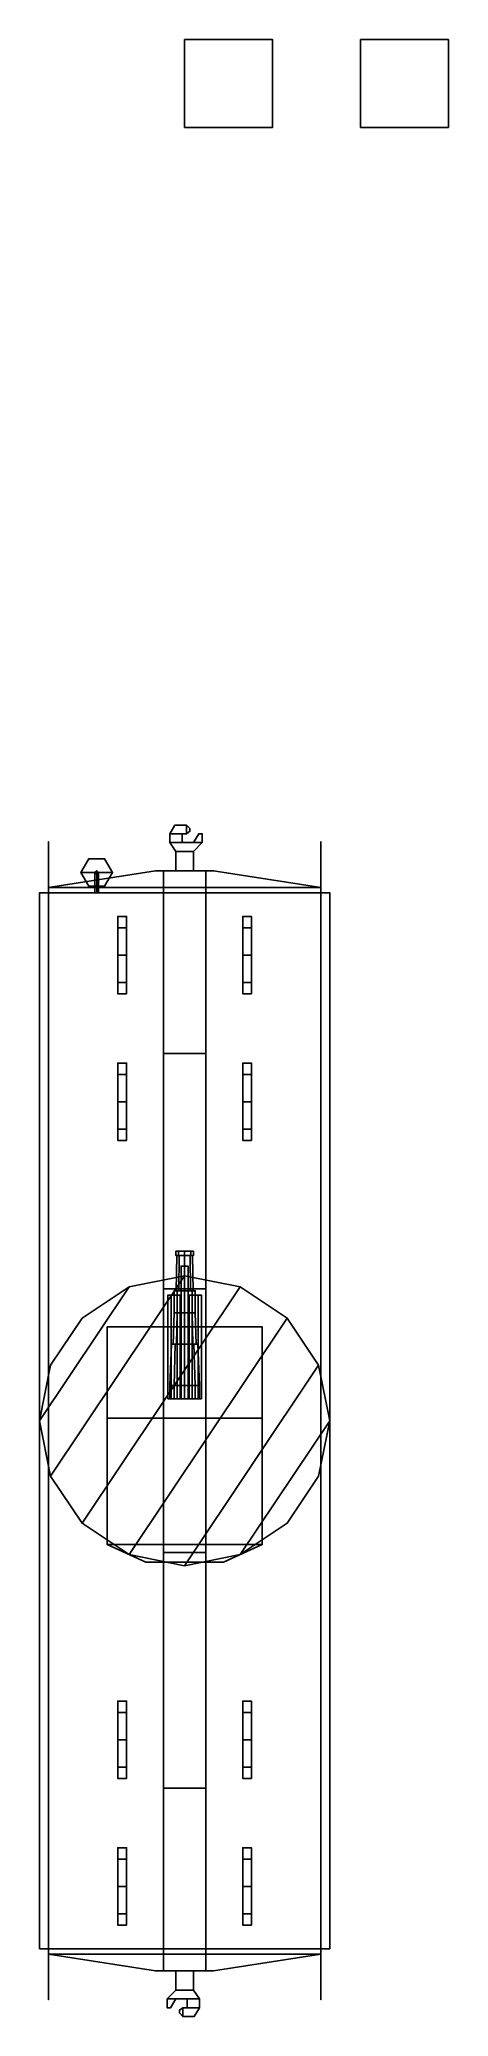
# Model space of a CAD drawing. Header units: millimetres. Extents: x -1.6 to 3, y -6.8 to 15.7.
import ezdxf

# ---------------------------------------------------------------- set-up
doc = ezdxf.new("R2010")
doc.units = ezdxf.units.MM
for name, color, linetype in [('gun', 1, 'Continuous'), ('sleeve', 5, 'Continuous'), ('turret', 2, 'Continuous'), ('wheel', 2, 'Continuous')]:
    doc.layers.add(name, color=color, linetype=linetype)

msp = doc.modelspace()

# ---------------------------------------------------------------- linework, layer by layer
for points in [[(1, 15.72, 1), (1, 15.72), (0, 15.72), (0, 15.72, 1)], [(1, 15.72), (1, 14.72), (0, 14.72), (0, 15.72)], [(0, 15.72), (0, 14.72), (0, 14.72, 1), (0, 15.72, 1)], [(0, 15.72, 1), (0, 14.72, 1), (1, 14.72, 1), (1, 15.72, 1)], [(1, 14.72, 1), (1, 14.72), (1, 15.72), (1, 15.72, 1)], [(3, 15.72), (3, 14.72), (2, 14.72), (2, 15.72)], [(2, 15.72), (2, 14.72), (3, 14.72), (3, 15.72)], [(0, 14.72, 1), (0, 14.72), (1, 14.72), (1, 14.72, 1)], [(-0.11, 6.78, 0.77), (-0.17, 6.68, 0.77), (-0.17, 6.68, 0.97), (-0.11, 6.78, 0.97)], [(0.02, 6.78, 0.77), (0.02, 6.68, 0.77), (-0.17, 6.68, 0.77), (-0.11, 6.78, 0.77)], [(-0.17, 6.68, 0.97), (0.02, 6.68, 0.97), (0.02, 6.78, 0.97), (-0.11, 6.78, 0.97)], [(-0.11, 6.78, 0.97), (0.02, 6.78, 0.97), (0.02, 6.78, 0.77), (-0.11, 6.78, 0.77)], [(0.02, 6.68, 0.97), (0.06, 6.71, 0.97), (0.06, 6.74, 0.97), (0.02, 6.78, 0.97)], [(0.06, 6.74, 0.77), (0.06, 6.71, 0.77), (0.02, 6.68, 0.77), (0.02, 6.78, 0.77)], [(0.02, 6.78, 0.97), (0.06, 6.74, 0.97), (0.06, 6.74, 0.77), (0.02, 6.78, 0.77)], [(-1.55, 6.59, 0.35), (-1.55, -6.59, 0.35), (-1.55, -6.51, 0.71), (-1.55, 6.51, 0.71)], [(-1.55, 6.51, 0.71), (-1.55, -6.51, 0.71), (-1.55, -6.59, 0.35), (-1.55, 6.59, 0.35)], [(-0.17, 6.58, 0.97), (-0.03, 6.58, 0.97), (-0.03, 6.68, 0.97), (-0.17, 6.68, 0.97)], [(-0.03, 6.68, 0.77), (-0.03, 6.58, 0.77), (-0.17, 6.58, 0.77), (-0.17, 6.68, 0.77)], [(-0.17, 6.68, 0.77), (-0.17, 6.58, 0.77), (-0.17, 6.58, 0.97), (-0.17, 6.68, 0.97)], [(-0.1, 6.48, 0.97), (0.1, 6.48, 0.97), (0.2, 6.58, 0.97), (-0.17, 6.58, 0.97)], [(0.2, 6.58, 0.77), (0.1, 6.48, 0.77), (-0.1, 6.48, 0.77), (-0.17, 6.58, 0.77)], [(-0.17, 6.58, 0.77), (-0.1, 6.48, 0.77), (-0.1, 6.48, 0.97), (-0.17, 6.58, 0.97)], [(-0.03, 6.68, 0.97), (-0.03, 6.58, 0.97), (-0.03, 6.58, 0.77), (-0.03, 6.68, 0.77)], [(-0.03, 6.68, 0.77), (0.02, 6.68, 0.77), (0.02, 6.68, 0.97), (-0.03, 6.68, 0.97)], [(-0.03, 6.58, 0.97), (0.1, 6.58, 0.97), (0.1, 6.58, 0.77), (-0.03, 6.58, 0.77)], [(0.02, 6.68, 0.77), (0.06, 6.71, 0.77), (0.06, 6.71, 0.97), (0.02, 6.68, 0.97)], [(0.06, 6.74, 0.97), (0.06, 6.71, 0.97), (0.06, 6.71, 0.77), (0.06, 6.74, 0.77)], [(0.16, 6.68, 0.77), (0.1, 6.58, 0.77), (0.1, 6.58, 0.97), (0.16, 6.68, 0.97)], [(0.2, 6.68, 0.77), (0.2, 6.58, 0.77), (0.1, 6.58, 0.77), (0.16, 6.68, 0.77)], [(0.1, 6.58, 0.97), (0.2, 6.58, 0.97), (0.2, 6.68, 0.97), (0.16, 6.68, 0.97)], [(0.2, 6.58, 0.97), (0.1, 6.48, 0.97), (0.1, 6.48, 0.77), (0.2, 6.58, 0.77)], [(0.16, 6.68, 0.97), (0.2, 6.68, 0.97), (0.2, 6.68, 0.77), (0.16, 6.68, 0.77)], [(0.2, 6.68, 0.97), (0.2, 6.58, 0.97), (0.2, 6.58, 0.77), (0.2, 6.68, 0.77)], [(1.55, 6.51, 0.71), (1.55, -6.51, 0.71), (1.55, -6.59, 0.35), (1.55, 6.59, 0.35)], [(1.55, 6.59, 0.35), (1.55, -6.59, 0.35), (1.55, -6.51, 0.71), (1.55, 6.51, 0.71)], [(-1.55, 6.51, 0.71), (-1.55, -6.51, 0.71), (-1.55, -6.51, 0.89), (-1.55, 6.51, 0.89)], [(-1.55, 6.51, 0.89), (-1.55, -6.51, 0.89), (-1.55, -6.51, 0.71), (-1.55, 6.51, 0.71)], [(-1.55, 6.5, 1.02), (-1.55, -6.5, 1.02), (-1.55, -6.51, 0.89), (-1.55, 6.51, 0.89)], [(-1.55, 6.51, 0.89), (-1.55, -6.51, 0.89), (-1.55, -6.5, 1.02), (-1.55, 6.5, 1.02)], [(-1.55, 6.45, 1.15), (-1.55, -6.45, 1.15), (-1.55, -6.5, 1.02), (-1.55, 6.5, 1.02)], [(-1.55, 6.5, 1.02), (-1.55, -6.5, 1.02), (-1.55, -6.45, 1.15), (-1.55, 6.45, 1.15)], [(-1.09, 6.396, 1.94), (-1.18, 6.24, 1.94), (-0.82, 6.24, 1.94), (-0.91, 6.396, 1.94)], [(-0.91, 6.396, 1.94), (-0.82, 6.24, 1.94), (-1.18, 6.24, 1.94), (-1.09, 6.396, 1.94)], [(-0.1, 6.48, 0.81), (-0.1, 6.26, 0.81), (-0.1, 6.26, 0.93), (-0.1, 6.48, 0.93)], [(-0.1, 6.48, 0.93), (-0.1, 6.26, 0.93), (0.1, 6.26, 0.93), (0.1, 6.48, 0.93)], [(0.1, 6.48, 0.81), (0.1, 6.26, 0.81), (-0.1, 6.26, 0.81), (-0.1, 6.48, 0.81)], [(-0.1, 6.48, 0.77), (0.1, 6.48, 0.77), (0.1, 6.48, 0.97), (-0.1, 6.48, 0.97)], [(0.1, 6.26, 0.93), (0.1, 6.26, 0.81), (0.1, 6.48, 0.81), (0.1, 6.48, 0.93)], [(1.55, 6.5, 1.02), (1.55, -6.5, 1.02), (1.55, -6.51, 0.89), (1.55, 6.51, 0.89)], [(1.55, 6.51, 0.89), (1.55, -6.51, 0.89), (1.55, -6.5, 1.02), (1.55, 6.5, 1.02)], [(1.55, 6.51, 0.71), (1.55, -6.51, 0.71), (1.55, -6.51, 0.89), (1.55, 6.51, 0.89)], [(1.55, 6.51, 0.89), (1.55, -6.51, 0.89), (1.55, -6.51, 0.71), (1.55, 6.51, 0.71)], [(1.55, 6.45, 1.15), (1.55, -6.45, 1.15), (1.55, -6.5, 1.02), (1.55, 6.5, 1.02)], [(1.55, 6.5, 1.02), (1.55, -6.5, 1.02), (1.55, -6.45, 1.15), (1.55, 6.45, 1.15)], [(-0.33, 6.26, 1.15), (-1.55, 6.07, 1.15), (-1.55, 6.07, 1.35), (-0.33, 6.26, 1.35)], [(-0.33, 6.26, 1.35), (-1.55, 6.07, 1.35), (1.55, 6.07, 1.35), (0.33, 6.26, 1.35)], [(0.33, 6.26, 1.15), (1.55, 6.07, 1.15), (-1.55, 6.07, 1.15), (-0.33, 6.26, 1.15)], [(-0.82, 6.24, 1.94), (-0.91, 6.084, 1.94), (-1.09, 6.084, 1.94), (-1.18, 6.24, 1.94)], [(-1.18, 6.24, 1.94), (-1.09, 6.084, 1.94), (-0.91, 6.084, 1.94), (-0.82, 6.24, 1.94)], [(-1, 6.26, 1.35), (-1.02, 6.24, 1.35), (-1.02, 6.24, 1.94), (-1, 6.26, 1.94)], [(-1.02, 6.24, 1.35), (-1, 6.22, 1.35), (-1, 6.22, 1.94), (-1.02, 6.24, 1.94)], [(-1, 6.01, 1.78), (-1.02, 6.01, 1.8), (-1.02, 6.24, 1.8), (-1, 6.22, 1.78)], [(-1.02, 6.01, 1.8), (-1, 6.01, 1.82), (-1, 6.22, 1.82), (-1.02, 6.24, 1.8)], [(-0.98, 6.24, 1.35), (-1, 6.26, 1.35), (-1, 6.26, 1.94), (-0.98, 6.24, 1.94)], [(-1, 6.22, 1.35), (-0.98, 6.24, 1.35), (-0.98, 6.24, 1.94), (-1, 6.22, 1.94)], [(-0.98, 6.01, 1.8), (-1, 6.01, 1.78), (-1, 6.22, 1.78), (-0.98, 6.24, 1.8)], [(-1, 6.01, 1.82), (-0.98, 6.01, 1.8), (-0.98, 6.24, 1.8), (-1, 6.22, 1.82)], [(0.33, 6.26, 1.35), (0.33, 6.26, 1.15), (-0.33, 6.26, 1.15), (-0.33, 6.26, 1.35)], [(-0.24, 6.26, 0.77), (-0.24, -6.26, 0.77), (-0.24, -6.26, 1.15), (-0.24, 6.26, 1.15)], [(0.24, 6.26, 1.15), (0.24, 6.26, 0.77), (-0.24, 6.26, 0.77), (-0.24, 6.26, 1.15)], [(-0.1, 6.26, 0.93), (-0.1, 6.26, 0.81), (0.1, 6.26, 0.81), (0.1, 6.26, 0.93)], [(0.24, -6.26, 1.15), (0.24, -6.26, 0.77), (0.24, 6.26, 0.77), (0.24, 6.26, 1.15)], [(1.55, 6.07, 1.35), (1.55, 6.07, 1.15), (0.33, 6.26, 1.15), (0.33, 6.26, 1.35)], [(-1.65, 6.01, 1.35), (-1.65, -6.01, 1.35), (-1.65, -6.01, 3.05), (-1.65, 6.01, 3.05)], [(-1.65, 6.01, 3.05), (-1.65, -6.01, 3.05), (1.65, -6.01, 3.05), (1.65, 6.01, 3.05)], [(1.65, 6.01, 3.05), (1.65, 6.01, 1.35), (-1.65, 6.01, 1.35), (-1.65, 6.01, 3.05)], [(1.65, 6.01, 1.35), (1.65, -6.01, 1.35), (-1.65, -6.01, 1.35), (-1.65, 6.01, 1.35)], [(1.55, 6.07, 1.15), (1.55, -6.07, 1.15), (-1.55, -6.07, 1.15), (-1.55, 6.07, 1.15)], [(-1.55, 6.07, 1.15), (-1.55, -6.07, 1.15), (-1.55, -6.07, 1.35), (-1.55, 6.07, 1.35)], [(-1.55, 6.07, 1.35), (-1.55, 6.01, 1.35), (1.55, 6.01, 1.35), (1.55, 6.07, 1.35)], [(1.55, -6.07, 1.35), (1.55, -6.07, 1.15), (1.55, 6.07, 1.15), (1.55, 6.07, 1.35)], [(1.65, -6.01, 3.05), (1.65, -6.01, 1.35), (1.65, 6.01, 1.35), (1.65, 6.01, 3.05)], [(-0.24, 1.5, 0.39), (-0.24, -1.5, 0.39), (-0.24, -4.18, 0.77), (-0.24, 4.18, 0.77)], [(0.24, 4.18, 0.77), (0.24, 1.5, 0.39), (-0.24, 1.5, 0.39), (-0.24, 4.18, 0.77)], [(0.24, -4.18, 0.77), (0.24, -1.5, 0.39), (0.24, 1.5, 0.39), (0.24, 4.18, 0.77)], [(-0.631, 1.524, 3.23), (-1.65, 0, 3.23), (-1.524, -0.631, 3.23), (0, 1.65, 3.23)], [(0, 1.65, 3.23), (-1.524, -0.631, 3.23), (-1.167, -1.167, 3.23), (0.631, 1.524, 3.23)], [(0, 1.65, 3.05), (-0.631, 1.524, 3.05), (-0.631, 1.524, 3.23), (0, 1.65, 3.23)], [(0.631, 1.524, 3.05), (0, 1.65, 3.05), (0, 1.65, 3.23), (0.631, 1.524, 3.23)], [(-1.167, 1.167, 3.23), (-1.524, 0.631, 3.23), (-1.65, 0, 3.23), (-0.631, 1.524, 3.23)], [(-0.631, 1.524, 3.05), (-1.167, 1.167, 3.05), (-1.167, 1.167, 3.23), (-0.631, 1.524, 3.23)], [(0.631, 1.524, 3.23), (-1.167, -1.167, 3.23), (-0.631, -1.524, 3.23), (1.167, 1.167, 3.23)], [(0.24, 1.5, 0.39), (0.24, -1.5, 0.39), (-0.24, -1.5, 0.39), (-0.24, 1.5, 0.39)], [(1.167, 1.167, 3.05), (0.631, 1.524, 3.05), (0.631, 1.524, 3.23), (1.167, 1.167, 3.23)], [(-1.167, 1.167, 3.05), (-1.524, 0.631, 3.05), (-1.524, 0.631, 3.23), (-1.167, 1.167, 3.23)], [(1.167, 1.167, 3.23), (-0.631, -1.524, 3.23), (0, -1.65, 3.23), (1.524, 0.631, 3.23)], [(1.524, 0.631, 3.05), (1.167, 1.167, 3.05), (1.167, 1.167, 3.23), (1.524, 0.631, 3.23)], [(-1.524, 0.631, 3.05), (-1.65, 0, 3.05), (-1.65, 0, 3.23), (-1.524, 0.631, 3.23)], [(1.524, 0.631, 3.23), (0, -1.65, 3.23), (0.631, -1.524, 3.23), (1.65, 0, 3.23)], [(1.65, 0, 3.05), (1.524, 0.631, 3.05), (1.524, 0.631, 3.23), (1.65, 0, 3.23)], [(-1.65, 0, 3.05), (-1.524, -0.631, 3.05), (-1.524, -0.631, 3.23), (-1.65, 0, 3.23)], [(1.65, 0, 3.23), (0.631, -1.524, 3.23), (1.167, -1.167, 3.23), (1.524, -0.631, 3.23)], [(1.524, -0.631, 3.05), (1.65, 0, 3.05), (1.65, 0, 3.23), (1.524, -0.631, 3.23)], [(-1.524, -0.631, 3.05), (-1.167, -1.167, 3.05), (-1.167, -1.167, 3.23), (-1.524, -0.631, 3.23)], [(1.167, -1.167, 3.05), (1.524, -0.631, 3.05), (1.524, -0.631, 3.23), (1.167, -1.167, 3.23)], [(-1.167, -1.167, 3.05), (-0.631, -1.524, 3.05), (-0.631, -1.524, 3.23), (-1.167, -1.167, 3.23)], [(0.631, -1.524, 3.05), (1.167, -1.167, 3.05), (1.167, -1.167, 3.23), (0.631, -1.524, 3.23)], [(-0.631, -1.524, 3.05), (0, -1.65, 3.05), (0, -1.65, 3.23), (-0.631, -1.524, 3.23)], [(-0.24, -4.18, 0.77), (-0.24, -1.5, 0.39), (0.24, -1.5, 0.39), (0.24, -4.18, 0.77)], [(0, -1.65, 3.05), (0.631, -1.524, 3.05), (0.631, -1.524, 3.23), (0, -1.65, 3.23)], [(-1.65, -6.01, 3.05), (-1.65, -6.01, 1.35), (1.65, -6.01, 1.35), (1.65, -6.01, 3.05)], [(-1.55, -6.01, 1.35), (-1.55, -6.07, 1.35), (1.55, -6.07, 1.35), (1.55, -6.01, 1.35)], [(-0.33, -6.26, 1.15), (-1.55, -6.07, 1.15), (1.55, -6.07, 1.15), (0.33, -6.26, 1.15)], [(0.33, -6.26, 1.35), (1.55, -6.07, 1.35), (-1.55, -6.07, 1.35), (-0.33, -6.26, 1.35)], [(-1.55, -6.07, 1.35), (-1.55, -6.07, 1.15), (-0.33, -6.26, 1.15), (-0.33, -6.26, 1.35)], [(0.33, -6.26, 1.15), (1.55, -6.07, 1.15), (1.55, -6.07, 1.35), (0.33, -6.26, 1.35)], [(-0.33, -6.26, 1.35), (-0.33, -6.26, 1.15), (0.33, -6.26, 1.15), (0.33, -6.26, 1.35)], [(-0.24, -6.26, 1.15), (-0.24, -6.26, 0.77), (0.24, -6.26, 0.77), (0.24, -6.26, 1.15)], [(0.1, -6.48, 0.93), (0.1, -6.26, 0.93), (-0.1, -6.26, 0.93), (-0.1, -6.48, 0.93)], [(-0.1, -6.48, 0.81), (-0.1, -6.26, 0.81), (0.1, -6.26, 0.81), (0.1, -6.48, 0.81)], [(-0.1, -6.26, 0.93), (-0.1, -6.26, 0.81), (-0.1, -6.48, 0.81), (-0.1, -6.48, 0.93)], [(0.1, -6.48, 0.81), (0.1, -6.26, 0.81), (0.1, -6.26, 0.93), (0.1, -6.48, 0.93)], [(-0.2, -6.58, 0.97), (-0.1, -6.48, 0.97), (-0.1, -6.48, 0.77), (-0.2, -6.58, 0.77)], [(0.1, -6.48, 0.97), (-0.1, -6.48, 0.97), (-0.2, -6.58, 0.97), (0.17, -6.58, 0.97)], [(-0.2, -6.58, 0.77), (-0.1, -6.48, 0.77), (0.1, -6.48, 0.77), (0.17, -6.58, 0.77)], [(0.1, -6.48, 0.77), (-0.1, -6.48, 0.77), (-0.1, -6.48, 0.97), (0.1, -6.48, 0.97)], [(0.17, -6.58, 0.77), (0.1, -6.48, 0.77), (0.1, -6.48, 0.97), (0.17, -6.58, 0.97)], [(-0.2, -6.68, 0.97), (-0.2, -6.58, 0.97), (-0.2, -6.58, 0.77), (-0.2, -6.68, 0.77)], [(-0.1, -6.58, 0.97), (-0.2, -6.58, 0.97), (-0.2, -6.68, 0.97), (-0.16, -6.68, 0.97)], [(-0.2, -6.68, 0.77), (-0.2, -6.58, 0.77), (-0.1, -6.58, 0.77), (-0.16, -6.68, 0.77)], [(-0.16, -6.68, 0.97), (-0.2, -6.68, 0.97), (-0.2, -6.68, 0.77), (-0.16, -6.68, 0.77)], [(-0.16, -6.68, 0.77), (-0.1, -6.58, 0.77), (-0.1, -6.58, 0.97), (-0.16, -6.68, 0.97)], [(0.03, -6.58, 0.97), (-0.1, -6.58, 0.97), (-0.1, -6.58, 0.77), (0.03, -6.58, 0.77)], [(-0.02, -6.68, 0.97), (-0.06, -6.71, 0.97), (-0.06, -6.74, 0.97), (-0.02, -6.78, 0.97)], [(-0.02, -6.68, 0.77), (-0.06, -6.71, 0.77), (-0.06, -6.71, 0.97), (-0.02, -6.68, 0.97)], [(-0.06, -6.74, 0.77), (-0.06, -6.71, 0.77), (-0.02, -6.68, 0.77), (-0.02, -6.78, 0.77)], [(-0.06, -6.74, 0.97), (-0.06, -6.71, 0.97), (-0.06, -6.71, 0.77), (-0.06, -6.74, 0.77)], [(-0.02, -6.78, 0.97), (-0.06, -6.74, 0.97), (-0.06, -6.74, 0.77), (-0.02, -6.78, 0.77)], [(0.03, -6.68, 0.77), (-0.02, -6.68, 0.77), (-0.02, -6.68, 0.97), (0.03, -6.68, 0.97)], [(0.17, -6.68, 0.97), (-0.02, -6.68, 0.97), (-0.02, -6.78, 0.97), (0.11, -6.78, 0.97)], [(-0.02, -6.78, 0.77), (-0.02, -6.68, 0.77), (0.17, -6.68, 0.77), (0.11, -6.78, 0.77)], [(0.03, -6.68, 0.97), (0.03, -6.58, 0.97), (0.03, -6.58, 0.77), (0.03, -6.68, 0.77)], [(0.17, -6.58, 0.97), (0.03, -6.58, 0.97), (0.03, -6.68, 0.97), (0.17, -6.68, 0.97)], [(0.03, -6.68, 0.77), (0.03, -6.58, 0.77), (0.17, -6.58, 0.77), (0.17, -6.68, 0.77)], [(0.11, -6.78, 0.77), (0.17, -6.68, 0.77), (0.17, -6.68, 0.97), (0.11, -6.78, 0.97)], [(0.17, -6.68, 0.77), (0.17, -6.58, 0.77), (0.17, -6.58, 0.97), (0.17, -6.68, 0.97)], [(0.11, -6.78, 0.97), (-0.02, -6.78, 0.97), (-0.02, -6.78, 0.77), (0.11, -6.78, 0.77)]]:
    msp.add_3dface(points)
at = {"layer": 'gun'}
for points in [[(-0.071, 1.93, 3.731), (-0.1, 1.93, 3.66), (-0.1, 1.88, 3.66), (-0.071, 1.88, 3.731)], [(-0.1, 1.93, 3.66), (-0.071, 1.93, 3.589), (-0.071, 1.88, 3.589), (-0.1, 1.88, 3.66)], [(0.071, 1.93, 3.731), (-0.1, 1.93, 3.66), (-0.071, 1.93, 3.731), (0, 1.93, 3.76)], [(0.1, 1.93, 3.66), (-0.071, 1.93, 3.589), (-0.1, 1.93, 3.66), (0.071, 1.93, 3.731)], [(0, 1.88, 3.76), (-0.071, 1.88, 3.731), (-0.1, 1.88, 3.66), (0.071, 1.88, 3.731)], [(0.071, 1.88, 3.731), (-0.1, 1.88, 3.66), (-0.071, 1.88, 3.589), (0.1, 1.88, 3.66)], [(-0.064, 1.88, 3.724), (-0.09, 1.88, 3.66), (-0.095, 1.48, 3.66), (-0.067, 1.48, 3.727)], [(-0.09, 1.88, 3.66), (-0.064, 1.88, 3.596), (-0.067, 1.48, 3.593), (-0.095, 1.48, 3.66)], [(0, 1.93, 3.76), (-0.071, 1.93, 3.731), (-0.071, 1.88, 3.731), (0, 1.88, 3.76)], [(-0.071, 1.93, 3.589), (0, 1.93, 3.56), (0, 1.88, 3.56), (-0.071, 1.88, 3.589)], [(0.071, 1.93, 3.589), (0, 1.93, 3.56), (-0.071, 1.93, 3.589), (0.1, 1.93, 3.66)], [(0.1, 1.88, 3.66), (-0.071, 1.88, 3.589), (0, 1.88, 3.56), (0.071, 1.88, 3.589)], [(0, 1.88, 3.75), (-0.064, 1.88, 3.724), (-0.067, 1.48, 3.727), (0, 1.48, 3.755)], [(-0.064, 1.88, 3.596), (0, 1.88, 3.57), (0, 1.48, 3.565), (-0.067, 1.48, 3.593)], [(0.071, 1.93, 3.731), (0, 1.93, 3.76), (0, 1.88, 3.76), (0.071, 1.88, 3.731)], [(0, 1.93, 3.56), (0.071, 1.93, 3.589), (0.071, 1.88, 3.589), (0, 1.88, 3.56)], [(0.064, 1.88, 3.724), (0, 1.88, 3.75), (0, 1.48, 3.755), (0.067, 1.48, 3.727)], [(0, 1.88, 3.57), (0.064, 1.88, 3.596), (0.067, 1.48, 3.593), (0, 1.48, 3.565)], [(0.09, 1.88, 3.66), (0.064, 1.88, 3.724), (0.067, 1.48, 3.727), (0.095, 1.48, 3.66)], [(0.064, 1.88, 3.596), (0.09, 1.88, 3.66), (0.095, 1.48, 3.66), (0.067, 1.48, 3.593)], [(0.1, 1.93, 3.66), (0.071, 1.93, 3.731), (0.071, 1.88, 3.731), (0.1, 1.88, 3.66)], [(0.071, 1.93, 3.589), (0.1, 1.93, 3.66), (0.1, 1.88, 3.66), (0.071, 1.88, 3.589)], [(-0.085, 1.48, 3.745), (-0.12, 1.48, 3.66), (-0.12, 1.23, 3.66), (-0.085, 1.23, 3.745)], [(-0.12, 1.48, 3.66), (-0.085, 1.48, 3.575), (-0.085, 1.23, 3.575), (-0.12, 1.23, 3.66)], [(0.085, 1.48, 3.745), (-0.12, 1.48, 3.66), (-0.085, 1.48, 3.745), (0, 1.48, 3.78)], [(0.12, 1.48, 3.66), (-0.085, 1.48, 3.575), (-0.12, 1.48, 3.66), (0.085, 1.48, 3.745)], [(0, 1.48, 3.78), (-0.085, 1.48, 3.745), (-0.085, 1.23, 3.745), (0, 1.23, 3.78)], [(-0.085, 1.48, 3.575), (0, 1.48, 3.54), (0, 1.23, 3.54), (-0.085, 1.23, 3.575)], [(0.085, 1.48, 3.575), (0, 1.48, 3.54), (-0.085, 1.48, 3.575), (0.12, 1.48, 3.66)], [(0.085, 1.48, 3.745), (0, 1.48, 3.78), (0, 1.23, 3.78), (0.085, 1.23, 3.745)], [(0, 1.48, 3.54), (0.085, 1.48, 3.575), (0.085, 1.23, 3.575), (0, 1.23, 3.54)], [(0.12, 1.48, 3.66), (0.085, 1.48, 3.745), (0.085, 1.23, 3.745), (0.12, 1.23, 3.66)], [(0.085, 1.48, 3.575), (0.12, 1.48, 3.66), (0.12, 1.23, 3.66), (0.085, 1.23, 3.575)], [(-0.085, 1.23, 3.745), (-0.12, 1.23, 3.66), (-0.13, 0.87, 3.66), (-0.092, 0.87, 3.752)], [(-0.12, 1.23, 3.66), (-0.085, 1.23, 3.575), (-0.092, 0.87, 3.568), (-0.13, 0.87, 3.66)], [(0, 1.23, 3.78), (-0.085, 1.23, 3.745), (-0.092, 0.87, 3.752), (0, 0.87, 3.79)], [(-0.085, 1.23, 3.575), (0, 1.23, 3.54), (0, 0.87, 3.53), (-0.092, 0.87, 3.568)], [(0.085, 1.23, 3.745), (0, 1.23, 3.78), (0, 0.87, 3.79), (0.092, 0.87, 3.752)], [(0, 1.23, 3.54), (0.085, 1.23, 3.575), (0.092, 0.87, 3.568), (0, 0.87, 3.53)], [(0.12, 1.23, 3.66), (0.085, 1.23, 3.745), (0.092, 0.87, 3.752), (0.13, 0.87, 3.66)], [(0.085, 1.23, 3.575), (0.12, 1.23, 3.66), (0.13, 0.87, 3.66), (0.092, 0.87, 3.568)], [(-0.106, 0.87, 3.766), (-0.15, 0.87, 3.66), (-0.17, 0.4, 3.66), (-0.12, 0.4, 3.78)], [(-0.15, 0.87, 3.66), (-0.106, 0.87, 3.554), (-0.12, 0.4, 3.54), (-0.17, 0.4, 3.66)], [(0.106, 0.87, 3.766), (-0.15, 0.87, 3.66), (-0.106, 0.87, 3.766), (0, 0.87, 3.81)], [(0.15, 0.87, 3.66), (-0.106, 0.87, 3.554), (-0.15, 0.87, 3.66), (0.106, 0.87, 3.766)], [(0, 0.87, 3.81), (-0.106, 0.87, 3.766), (-0.12, 0.4, 3.78), (0, 0.4, 3.83)], [(-0.106, 0.87, 3.554), (0, 0.87, 3.51), (0, 0.4, 3.49), (-0.12, 0.4, 3.54)], [(0.106, 0.87, 3.554), (0, 0.87, 3.51), (-0.106, 0.87, 3.554), (0.15, 0.87, 3.66)], [(0.106, 0.87, 3.766), (0, 0.87, 3.81), (0, 0.4, 3.83), (0.12, 0.4, 3.78)], [(0, 0.87, 3.51), (0.106, 0.87, 3.554), (0.12, 0.4, 3.54), (0, 0.4, 3.49)], [(0.15, 0.87, 3.66), (0.106, 0.87, 3.766), (0.12, 0.4, 3.78), (0.17, 0.4, 3.66)], [(0.106, 0.87, 3.554), (0.15, 0.87, 3.66), (0.17, 0.4, 3.66), (0.12, 0.4, 3.54)], [(-0.12, 0.4, 3.78), (-0.17, 0.4, 3.66), (-0.17, 0.25, 3.66), (-0.12, 0.25, 3.78)], [(-0.17, 0.4, 3.66), (-0.12, 0.4, 3.54), (-0.12, 0.25, 3.54), (-0.17, 0.25, 3.66)], [(0, 0.4, 3.83), (-0.12, 0.4, 3.78), (-0.12, 0.25, 3.78), (0, 0.25, 3.83)], [(-0.12, 0.4, 3.54), (0, 0.4, 3.49), (0, 0.25, 3.49), (-0.12, 0.25, 3.54)], [(0.12, 0.4, 3.78), (0, 0.4, 3.83), (0, 0.25, 3.83), (0.12, 0.25, 3.78)], [(0, 0.4, 3.49), (0.12, 0.4, 3.54), (0.12, 0.25, 3.54), (0, 0.25, 3.49)], [(0.17, 0.4, 3.66), (0.12, 0.4, 3.78), (0.12, 0.25, 3.78), (0.17, 0.25, 3.66)], [(0.12, 0.4, 3.54), (0.17, 0.4, 3.66), (0.17, 0.25, 3.66), (0.12, 0.25, 3.54)]]:
    msp.add_3dface(points, dxfattribs=at)
at = {"layer": 'sleeve'}
for points in [[(-0.04, 1.76, 3.38), (-0.04, 0.25, 3.38), (-0.04, 0.25, 3.47), (-0.04, 1.76, 3.47)], [(-0.04, 1.76, 3.47), (-0.04, 0.25, 3.47), (0.04, 0.25, 3.47), (0.04, 1.76, 3.47)], [(0.04, 1.76, 3.47), (0.04, 1.76, 3.38), (-0.04, 1.76, 3.38), (-0.04, 1.76, 3.47)], [(0.04, 1.76, 3.38), (0.04, 0.25, 3.38), (-0.04, 0.25, 3.38), (-0.04, 1.76, 3.38)], [(0.04, 0.25, 3.47), (0.04, 0.25, 3.38), (0.04, 1.76, 3.38), (0.04, 1.76, 3.47)], [(-0.155, 1.43, 3.511), (-0.19, 1.43, 3.45), (-0.19, 0.25, 3.45), (-0.155, 0.25, 3.511)], [(-0.19, 1.43, 3.45), (-0.155, 1.43, 3.389), (-0.155, 0.25, 3.389), (-0.19, 0.25, 3.45)], [(-0.085, 1.43, 3.511), (-0.155, 1.43, 3.389), (-0.19, 1.43, 3.45), (-0.155, 1.43, 3.511)], [(-0.085, 1.43, 3.511), (-0.155, 1.43, 3.511), (-0.155, 0.25, 3.511), (-0.085, 0.25, 3.511)], [(-0.155, 1.43, 3.389), (-0.085, 1.43, 3.389), (-0.085, 0.25, 3.389), (-0.155, 0.25, 3.389)], [(-0.05, 1.43, 3.45), (-0.085, 1.43, 3.389), (-0.155, 1.43, 3.389), (-0.085, 1.43, 3.511)], [(-0.05, 1.43, 3.45), (-0.085, 1.43, 3.511), (-0.085, 0.25, 3.511), (-0.05, 0.25, 3.45)], [(-0.085, 1.43, 3.389), (-0.05, 1.43, 3.45), (-0.05, 0.25, 3.45), (-0.085, 0.25, 3.389)], [(0.085, 1.43, 3.511), (0.05, 1.43, 3.45), (0.05, 0.25, 3.45), (0.085, 0.25, 3.511)], [(0.05, 1.43, 3.45), (0.085, 1.43, 3.389), (0.085, 0.25, 3.389), (0.05, 0.25, 3.45)], [(0.155, 1.43, 3.511), (0.085, 1.43, 3.389), (0.05, 1.43, 3.45), (0.085, 1.43, 3.511)], [(0.155, 1.43, 3.511), (0.085, 1.43, 3.511), (0.085, 0.25, 3.511), (0.155, 0.25, 3.511)], [(0.085, 1.43, 3.389), (0.155, 1.43, 3.389), (0.155, 0.25, 3.389), (0.085, 0.25, 3.389)], [(0.19, 1.43, 3.45), (0.155, 1.43, 3.389), (0.085, 1.43, 3.389), (0.155, 1.43, 3.511)], [(0.19, 1.43, 3.45), (0.155, 1.43, 3.511), (0.155, 0.25, 3.511), (0.19, 0.25, 3.45)], [(0.155, 1.43, 3.389), (0.19, 1.43, 3.45), (0.19, 0.25, 3.45), (0.155, 0.25, 3.389)]]:
    msp.add_3dface(points, dxfattribs=at)
at = {"layer": 'turret'}
for points in [[(-0.88, 1.07, 3.23), (-0.88, -1.41, 3.23), (-0.88, -1.41, 4.2), (-0.88, 0.03, 4.2)], [(0.88, 0.03, 4.2), (0.88, 1.07, 3.23), (-0.88, 1.07, 3.23), (-0.88, 0.03, 4.2)], [(0.88, 1.07, 3.23), (0.88, -1.41, 3.23), (-0.88, -1.41, 3.23), (-0.88, 1.07, 3.23)], [(0.88, -1.41, 4.2), (0.88, -1.41, 3.23), (0.88, 1.07, 3.23), (0.88, 0.03, 4.2)], [(-0.88, 0.03, 4.2), (-0.88, -1.41, 4.2), (0.88, -1.41, 4.2), (0.88, 0.03, 4.2)], [(-0.88, -1.41, 3.23), (-0.44, -1.61, 3.23), (-0.44, -1.61, 4.2), (-0.88, -1.41, 4.2)], [(-0.88, -1.41, 4.2), (-0.44, -1.61, 4.2), (0.44, -1.61, 4.2), (0.88, -1.41, 4.2)], [(0.88, -1.41, 3.23), (0.44, -1.61, 3.23), (-0.44, -1.61, 3.23), (-0.88, -1.41, 3.23)], [(0.44, -1.61, 4.2), (0.44, -1.61, 3.23), (0.88, -1.41, 3.23), (0.88, -1.41, 4.2)], [(-0.44, -1.61, 4.2), (-0.44, -1.61, 3.23), (0.44, -1.61, 3.23), (0.44, -1.61, 4.2)]]:
    msp.add_3dface(points, dxfattribs=at)
at = {"layer": 'wheel'}
for points in [[(-0.66, 5.611, 0.731), (-0.66, 5.74, 0.42), (-0.76, 5.74, 0.42), (-0.76, 5.611, 0.731)], [(-0.66, 5.74, 0.42), (-0.66, 5.611, 0.109), (-0.76, 5.611, 0.109), (-0.76, 5.74, 0.42)], [(-0.76, 4.86, 0.42), (-0.76, 5.611, 0.731), (-0.76, 5.74, 0.42), (-0.76, 4.989, 0.109)], [(-0.76, 4.989, 0.109), (-0.76, 5.74, 0.42), (-0.76, 5.611, 0.109), (-0.76, 5.3, -0.02)], [(-0.66, 4.989, 0.109), (-0.66, 5.74, 0.42), (-0.66, 5.611, 0.731), (-0.66, 4.86, 0.42)], [(-0.66, 5.3, -0.02), (-0.66, 5.611, 0.109), (-0.66, 5.74, 0.42), (-0.66, 4.989, 0.109)], [(0.66, 4.86, 0.42), (0.66, 5.611, 0.731), (0.66, 5.74, 0.42), (0.66, 4.989, 0.109)], [(0.76, 5.611, 0.731), (0.76, 5.74, 0.42), (0.66, 5.74, 0.42), (0.66, 5.611, 0.731)], [(0.66, 4.989, 0.109), (0.66, 5.74, 0.42), (0.66, 5.611, 0.109), (0.66, 5.3, -0.02)], [(0.76, 5.74, 0.42), (0.76, 5.611, 0.109), (0.66, 5.611, 0.109), (0.66, 5.74, 0.42)], [(0.76, 4.989, 0.109), (0.76, 5.74, 0.42), (0.76, 5.611, 0.731), (0.76, 4.86, 0.42)], [(0.76, 5.3, -0.02), (0.76, 5.611, 0.109), (0.76, 5.74, 0.42), (0.76, 4.989, 0.109)], [(-0.66, 5.3, 0.86), (-0.66, 5.611, 0.731), (-0.76, 5.611, 0.731), (-0.76, 5.3, 0.86)], [(-0.66, 5.611, 0.109), (-0.66, 5.3, -0.02), (-0.76, 5.3, -0.02), (-0.76, 5.611, 0.109)], [(-0.76, 4.989, 0.731), (-0.76, 5.3, 0.86), (-0.76, 5.611, 0.731), (-0.76, 4.86, 0.42)], [(-0.66, 4.86, 0.42), (-0.66, 5.611, 0.731), (-0.66, 5.3, 0.86), (-0.66, 4.989, 0.731)], [(0.66, 4.989, 0.731), (0.66, 5.3, 0.86), (0.66, 5.611, 0.731), (0.66, 4.86, 0.42)], [(0.76, 5.611, 0.109), (0.76, 5.3, -0.02), (0.66, 5.3, -0.02), (0.66, 5.611, 0.109)], [(0.76, 5.3, 0.86), (0.76, 5.611, 0.731), (0.66, 5.611, 0.731), (0.66, 5.3, 0.86)], [(0.76, 4.86, 0.42), (0.76, 5.611, 0.731), (0.76, 5.3, 0.86), (0.76, 4.989, 0.731)], [(-0.66, 4.989, 0.731), (-0.66, 5.3, 0.86), (-0.76, 5.3, 0.86), (-0.76, 4.989, 0.731)], [(-0.66, 5.3, -0.02), (-0.66, 4.989, 0.109), (-0.76, 4.989, 0.109), (-0.76, 5.3, -0.02)], [(0.76, 5.3, -0.02), (0.76, 4.989, 0.109), (0.66, 4.989, 0.109), (0.66, 5.3, -0.02)], [(0.76, 4.989, 0.731), (0.76, 5.3, 0.86), (0.66, 5.3, 0.86), (0.66, 4.989, 0.731)], [(-0.66, 4.86, 0.42), (-0.66, 4.989, 0.731), (-0.76, 4.989, 0.731), (-0.76, 4.86, 0.42)], [(-0.66, 4.989, 0.109), (-0.66, 4.86, 0.42), (-0.76, 4.86, 0.42), (-0.76, 4.989, 0.109)], [(0.76, 4.86, 0.42), (0.76, 4.989, 0.731), (0.66, 4.989, 0.731), (0.66, 4.86, 0.42)], [(0.76, 4.989, 0.109), (0.76, 4.86, 0.42), (0.66, 4.86, 0.42), (0.66, 4.989, 0.109)], [(-0.76, 3.19, 0.42), (-0.76, 3.941, 0.731), (-0.76, 4.07, 0.42), (-0.76, 3.319, 0.109)], [(-0.66, 3.941, 0.731), (-0.66, 4.07, 0.42), (-0.76, 4.07, 0.42), (-0.76, 3.941, 0.731)], [(-0.76, 3.319, 0.109), (-0.76, 4.07, 0.42), (-0.76, 3.941, 0.109), (-0.76, 3.63, -0.02)], [(-0.66, 4.07, 0.42), (-0.66, 3.941, 0.109), (-0.76, 3.941, 0.109), (-0.76, 4.07, 0.42)], [(-0.66, 3.319, 0.109), (-0.66, 4.07, 0.42), (-0.66, 3.941, 0.731), (-0.66, 3.19, 0.42)], [(-0.66, 3.63, -0.02), (-0.66, 3.941, 0.109), (-0.66, 4.07, 0.42), (-0.66, 3.319, 0.109)], [(0.76, 3.941, 0.731), (0.76, 4.07, 0.42), (0.66, 4.07, 0.42), (0.66, 3.941, 0.731)], [(0.66, 3.19, 0.42), (0.66, 3.941, 0.731), (0.66, 4.07, 0.42), (0.66, 3.319, 0.109)], [(0.66, 3.319, 0.109), (0.66, 4.07, 0.42), (0.66, 3.941, 0.109), (0.66, 3.63, -0.02)], [(0.76, 4.07, 0.42), (0.76, 3.941, 0.109), (0.66, 3.941, 0.109), (0.66, 4.07, 0.42)], [(0.76, 3.319, 0.109), (0.76, 4.07, 0.42), (0.76, 3.941, 0.731), (0.76, 3.19, 0.42)], [(0.76, 3.63, -0.02), (0.76, 3.941, 0.109), (0.76, 4.07, 0.42), (0.76, 3.319, 0.109)], [(-0.76, 3.319, 0.731), (-0.76, 3.63, 0.86), (-0.76, 3.941, 0.731), (-0.76, 3.19, 0.42)], [(-0.66, 3.941, 0.109), (-0.66, 3.63, -0.02), (-0.76, 3.63, -0.02), (-0.76, 3.941, 0.109)], [(-0.66, 3.63, 0.86), (-0.66, 3.941, 0.731), (-0.76, 3.941, 0.731), (-0.76, 3.63, 0.86)], [(-0.66, 3.19, 0.42), (-0.66, 3.941, 0.731), (-0.66, 3.63, 0.86), (-0.66, 3.319, 0.731)], [(0.66, 3.319, 0.731), (0.66, 3.63, 0.86), (0.66, 3.941, 0.731), (0.66, 3.19, 0.42)], [(0.76, 3.941, 0.109), (0.76, 3.63, -0.02), (0.66, 3.63, -0.02), (0.66, 3.941, 0.109)], [(0.76, 3.63, 0.86), (0.76, 3.941, 0.731), (0.66, 3.941, 0.731), (0.66, 3.63, 0.86)], [(0.76, 3.19, 0.42), (0.76, 3.941, 0.731), (0.76, 3.63, 0.86), (0.76, 3.319, 0.731)], [(-0.66, 3.63, -0.02), (-0.66, 3.319, 0.109), (-0.76, 3.319, 0.109), (-0.76, 3.63, -0.02)], [(-0.66, 3.319, 0.731), (-0.66, 3.63, 0.86), (-0.76, 3.63, 0.86), (-0.76, 3.319, 0.731)], [(0.76, 3.63, -0.02), (0.76, 3.319, 0.109), (0.66, 3.319, 0.109), (0.66, 3.63, -0.02)], [(0.76, 3.319, 0.731), (0.76, 3.63, 0.86), (0.66, 3.63, 0.86), (0.66, 3.319, 0.731)], [(-0.66, 3.19, 0.42), (-0.66, 3.319, 0.731), (-0.76, 3.319, 0.731), (-0.76, 3.19, 0.42)], [(-0.66, 3.319, 0.109), (-0.66, 3.19, 0.42), (-0.76, 3.19, 0.42), (-0.76, 3.319, 0.109)], [(0.76, 3.19, 0.42), (0.76, 3.319, 0.731), (0.66, 3.319, 0.731), (0.66, 3.19, 0.42)], [(0.76, 3.319, 0.109), (0.76, 3.19, 0.42), (0.66, 3.19, 0.42), (0.66, 3.319, 0.109)], [(-0.76, -4.07, 0.42), (-0.76, -3.319, 0.731), (-0.76, -3.19, 0.42), (-0.76, -3.941, 0.109)], [(-0.66, -3.319, 0.731), (-0.66, -3.19, 0.42), (-0.76, -3.19, 0.42), (-0.76, -3.319, 0.731)], [(-0.76, -3.941, 0.109), (-0.76, -3.19, 0.42), (-0.76, -3.319, 0.109), (-0.76, -3.63, -0.02)], [(-0.66, -3.19, 0.42), (-0.66, -3.319, 0.109), (-0.76, -3.319, 0.109), (-0.76, -3.19, 0.42)], [(-0.76, -3.941, 0.731), (-0.76, -3.63, 0.86), (-0.76, -3.319, 0.731), (-0.76, -4.07, 0.42)], [(-0.66, -3.319, 0.109), (-0.66, -3.63, -0.02), (-0.76, -3.63, -0.02), (-0.76, -3.319, 0.109)], [(-0.66, -3.63, 0.86), (-0.66, -3.319, 0.731), (-0.76, -3.319, 0.731), (-0.76, -3.63, 0.86)], [(-0.66, -3.941, 0.109), (-0.66, -3.19, 0.42), (-0.66, -3.319, 0.731), (-0.66, -4.07, 0.42)], [(-0.66, -3.63, -0.02), (-0.66, -3.319, 0.109), (-0.66, -3.19, 0.42), (-0.66, -3.941, 0.109)], [(-0.66, -4.07, 0.42), (-0.66, -3.319, 0.731), (-0.66, -3.63, 0.86), (-0.66, -3.941, 0.731)], [(0.76, -3.319, 0.731), (0.76, -3.19, 0.42), (0.66, -3.19, 0.42), (0.66, -3.319, 0.731)], [(0.66, -4.07, 0.42), (0.66, -3.319, 0.731), (0.66, -3.19, 0.42), (0.66, -3.941, 0.109)], [(0.66, -3.941, 0.109), (0.66, -3.19, 0.42), (0.66, -3.319, 0.109), (0.66, -3.63, -0.02)], [(0.76, -3.19, 0.42), (0.76, -3.319, 0.109), (0.66, -3.319, 0.109), (0.66, -3.19, 0.42)], [(0.66, -3.941, 0.731), (0.66, -3.63, 0.86), (0.66, -3.319, 0.731), (0.66, -4.07, 0.42)], [(0.76, -3.319, 0.109), (0.76, -3.63, -0.02), (0.66, -3.63, -0.02), (0.66, -3.319, 0.109)], [(0.76, -3.63, 0.86), (0.76, -3.319, 0.731), (0.66, -3.319, 0.731), (0.66, -3.63, 0.86)], [(0.76, -3.941, 0.109), (0.76, -3.19, 0.42), (0.76, -3.319, 0.731), (0.76, -4.07, 0.42)], [(0.76, -3.63, -0.02), (0.76, -3.319, 0.109), (0.76, -3.19, 0.42), (0.76, -3.941, 0.109)], [(0.76, -4.07, 0.42), (0.76, -3.319, 0.731), (0.76, -3.63, 0.86), (0.76, -3.941, 0.731)], [(-0.66, -3.63, -0.02), (-0.66, -3.941, 0.109), (-0.76, -3.941, 0.109), (-0.76, -3.63, -0.02)], [(-0.66, -3.941, 0.731), (-0.66, -3.63, 0.86), (-0.76, -3.63, 0.86), (-0.76, -3.941, 0.731)], [(0.76, -3.63, -0.02), (0.76, -3.941, 0.109), (0.66, -3.941, 0.109), (0.66, -3.63, -0.02)], [(0.76, -3.941, 0.731), (0.76, -3.63, 0.86), (0.66, -3.63, 0.86), (0.66, -3.941, 0.731)], [(-0.66, -4.07, 0.42), (-0.66, -3.941, 0.731), (-0.76, -3.941, 0.731), (-0.76, -4.07, 0.42)], [(-0.66, -3.941, 0.109), (-0.66, -4.07, 0.42), (-0.76, -4.07, 0.42), (-0.76, -3.941, 0.109)], [(0.76, -4.07, 0.42), (0.76, -3.941, 0.731), (0.66, -3.941, 0.731), (0.66, -4.07, 0.42)], [(0.76, -3.941, 0.109), (0.76, -4.07, 0.42), (0.66, -4.07, 0.42), (0.66, -3.941, 0.109)], [(-0.66, -4.989, 0.731), (-0.66, -4.86, 0.42), (-0.76, -4.86, 0.42), (-0.76, -4.989, 0.731)], [(-0.76, -5.74, 0.42), (-0.76, -4.989, 0.731), (-0.76, -4.86, 0.42), (-0.76, -5.611, 0.109)], [(-0.66, -4.86, 0.42), (-0.66, -4.989, 0.109), (-0.76, -4.989, 0.109), (-0.76, -4.86, 0.42)], [(-0.76, -5.611, 0.109), (-0.76, -4.86, 0.42), (-0.76, -4.989, 0.109), (-0.76, -5.3, -0.02)], [(-0.66, -5.611, 0.109), (-0.66, -4.86, 0.42), (-0.66, -4.989, 0.731), (-0.66, -5.74, 0.42)], [(-0.66, -5.3, -0.02), (-0.66, -4.989, 0.109), (-0.66, -4.86, 0.42), (-0.66, -5.611, 0.109)], [(0.66, -5.74, 0.42), (0.66, -4.989, 0.731), (0.66, -4.86, 0.42), (0.66, -5.611, 0.109)], [(0.76, -4.989, 0.731), (0.76, -4.86, 0.42), (0.66, -4.86, 0.42), (0.66, -4.989, 0.731)], [(0.76, -4.86, 0.42), (0.76, -4.989, 0.109), (0.66, -4.989, 0.109), (0.66, -4.86, 0.42)], [(0.66, -5.611, 0.109), (0.66, -4.86, 0.42), (0.66, -4.989, 0.109), (0.66, -5.3, -0.02)], [(0.76, -5.611, 0.109), (0.76, -4.86, 0.42), (0.76, -4.989, 0.731), (0.76, -5.74, 0.42)], [(0.76, -5.3, -0.02), (0.76, -4.989, 0.109), (0.76, -4.86, 0.42), (0.76, -5.611, 0.109)], [(-0.76, -5.611, 0.731), (-0.76, -5.3, 0.86), (-0.76, -4.989, 0.731), (-0.76, -5.74, 0.42)], [(-0.66, -4.989, 0.109), (-0.66, -5.3, -0.02), (-0.76, -5.3, -0.02), (-0.76, -4.989, 0.109)], [(-0.66, -5.3, 0.86), (-0.66, -4.989, 0.731), (-0.76, -4.989, 0.731), (-0.76, -5.3, 0.86)], [(-0.66, -5.74, 0.42), (-0.66, -4.989, 0.731), (-0.66, -5.3, 0.86), (-0.66, -5.611, 0.731)], [(0.66, -5.611, 0.731), (0.66, -5.3, 0.86), (0.66, -4.989, 0.731), (0.66, -5.74, 0.42)], [(0.76, -4.989, 0.109), (0.76, -5.3, -0.02), (0.66, -5.3, -0.02), (0.66, -4.989, 0.109)], [(0.76, -5.3, 0.86), (0.76, -4.989, 0.731), (0.66, -4.989, 0.731), (0.66, -5.3, 0.86)], [(0.76, -5.74, 0.42), (0.76, -4.989, 0.731), (0.76, -5.3, 0.86), (0.76, -5.611, 0.731)], [(-0.66, -5.3, -0.02), (-0.66, -5.611, 0.109), (-0.76, -5.611, 0.109), (-0.76, -5.3, -0.02)], [(-0.66, -5.611, 0.731), (-0.66, -5.3, 0.86), (-0.76, -5.3, 0.86), (-0.76, -5.611, 0.731)], [(0.76, -5.3, -0.02), (0.76, -5.611, 0.109), (0.66, -5.611, 0.109), (0.66, -5.3, -0.02)], [(0.76, -5.611, 0.731), (0.76, -5.3, 0.86), (0.66, -5.3, 0.86), (0.66, -5.611, 0.731)], [(-0.66, -5.74, 0.42), (-0.66, -5.611, 0.731), (-0.76, -5.611, 0.731), (-0.76, -5.74, 0.42)], [(-0.66, -5.611, 0.109), (-0.66, -5.74, 0.42), (-0.76, -5.74, 0.42), (-0.76, -5.611, 0.109)], [(0.76, -5.74, 0.42), (0.76, -5.611, 0.731), (0.66, -5.611, 0.731), (0.66, -5.74, 0.42)], [(0.76, -5.611, 0.109), (0.76, -5.74, 0.42), (0.66, -5.74, 0.42), (0.66, -5.611, 0.109)]]:
    msp.add_3dface(points, dxfattribs=at)

doc.saveas('drawing.dxf')
